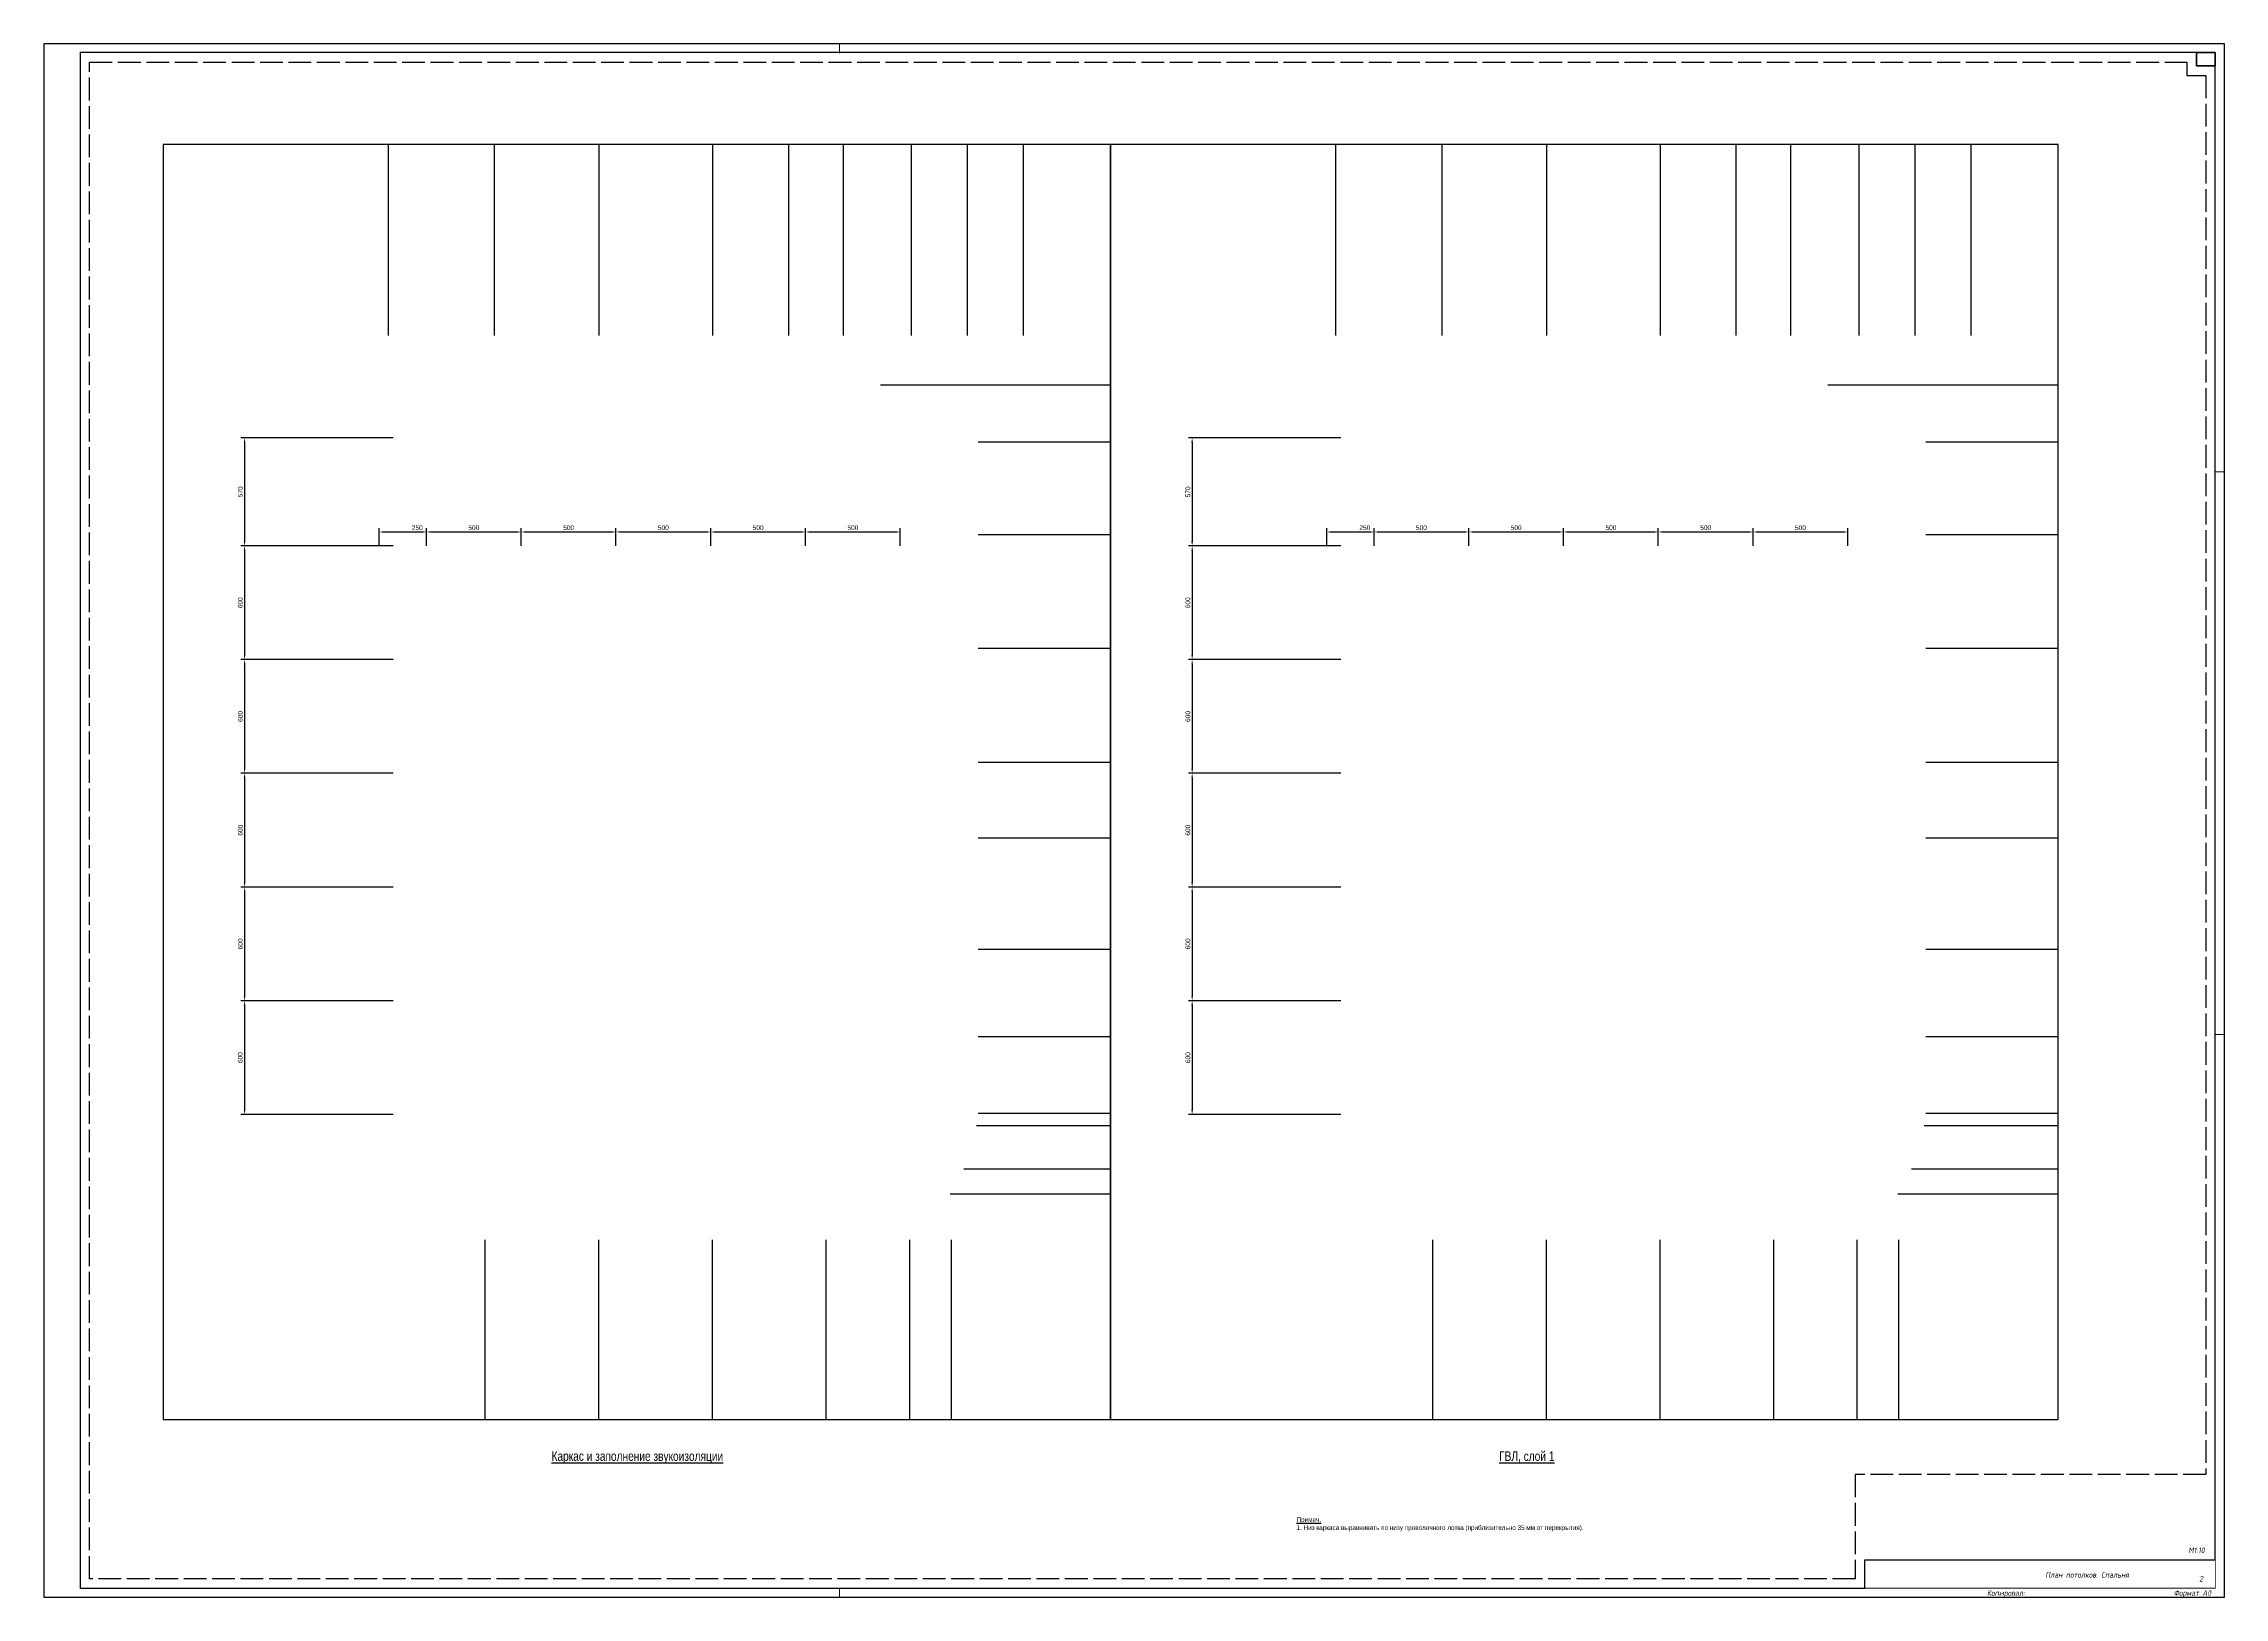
# Paper-space layout 'Лист2' of a CAD drawing. Header units: millimetres. Extents: x 1928 to 3079, y 197 to 1017.
# The model-space entities are those that its viewports show. They can reach past a viewport. Long polylines and large blocks are cut down to what shows.
import ezdxf

# ---------------------------------------------------------------- set-up
doc = ezdxf.new("R2010")
doc.units = ezdxf.units.MM
doc.header["$PDMODE"] = 34
doc.header["$PDSIZE"] = 25
doc.linetypes.add('ACAD_ISO02W100', pattern=[15, 12, -3])
doc.linetypes.add('ACAD_ISO10W100', pattern=[18.5, 12, -3, 0.5, -3])
doc.layers.get('Defpoints').update_dxf_attribs({"color": 254})
doc.layers.add('09 Размеры звукоизоляции потолка', color=7, linetype='Continuous')
doc.layers.add('stamp', color=7, linetype='Continuous')
doc.layers.add('100 noprint', color=1, linetype='Continuous', plot=False)
doc.layers.add('noprint', color=2, linetype='Continuous', plot=False)
doc.styles.get("Standard").update_dxf_attribs({"font": ''})
doc.styles.add('ГОСТ-ISOCPEUR', font='isocpeui.ttf', dxfattribs={"width": 0.8})
doc.styles.get('Standard').set_extended_font_data('Ubuntu')
doc.dimstyles.new('ISO-25', dxfattribs={"dimtxt": 2.5, "dimasz": 2.5, "dimexe": 1.25, "dimexo": 0.625, "dimtad": 1, "dimtxsty": 'Standard', "dimcen": 2.5, "dimadec": 0, "dimazin": 0, "dimtfac": 1, "dimtmove": 0, "dimatfit": 3, "dimfxl": 1, "dimarcsym": 0})

# ---------------------------------------------------------------- blocks, each defined once
blk = doc.blocks.new('*D54')
at = {"layer": '09 Размеры звукоизоляции потолка', "color": 0, "lineweight": -2, "transparency": 16777216}
for p, q in [((-31541.21, -16583.59), (-32345.02, -16583.59)), ((-32325.02, -16608.59), (-32325.02, -17128.59)), ((-31541.21, -17153.59), (-32345.02, -17153.59))]:
    blk.add_line(p, q, dxfattribs=at)
for points in [[(-32329.19, -16608.59), (-32320.86, -16608.59), (-32325.02, -16583.59)], [(-32329.19, -17128.59), (-32320.86, -17128.59), (-32325.02, -17153.59)]]:
    blk.add_solid(points, dxfattribs=at)
at = {"layer": 'Defpoints', "color": 0, "lineweight": -2, "transparency": 16777216}
for p in [(-31541.21, -16583.59), (-32325.02, -17153.59), (-31541.21, -17153.59)]:
    blk.add_point(p, dxfattribs=at)
at = {"layer": '09 Размеры звукоизоляции потолка', "color": 0, "transparency": 16777216, "insert": (-32347.52, -16868.59), "char_height": 25, "attachment_point": 5, "rotation": 90}
blk.add_mtext('570', dxfattribs=at)
blk = doc.blocks.new('*D55')
at = {"layer": '09 Размеры звукоизоляции потолка', "color": 0, "lineweight": -2, "transparency": 16777216}
for p, q in [((-31541.21, -17153.59), (-32345.02, -17153.59)), ((-32325.02, -17178.59), (-32325.02, -17728.59)), ((-31541.21, -17753.59), (-32345.02, -17753.59))]:
    blk.add_line(p, q, dxfattribs=at)
for points in [[(-32329.19, -17178.59), (-32320.86, -17178.59), (-32325.02, -17153.59)], [(-32329.19, -17728.59), (-32320.86, -17728.59), (-32325.02, -17753.59)]]:
    blk.add_solid(points, dxfattribs=at)
at = {"layer": 'Defpoints', "color": 0, "lineweight": -2, "transparency": 16777216}
for p in [(-31541.21, -17153.59), (-32325.02, -17753.59), (-31541.21, -17753.59)]:
    blk.add_point(p, dxfattribs=at)
at = {"layer": '09 Размеры звукоизоляции потолка', "color": 0, "transparency": 16777216, "insert": (-32347.52, -17453.59), "char_height": 25, "attachment_point": 5, "rotation": 90}
blk.add_mtext('600', dxfattribs=at)
blk = doc.blocks.new('*D56')
at = {"layer": '09 Размеры звукоизоляции потолка', "color": 0, "lineweight": -2, "transparency": 16777216}
for p, q in [((-31541.21, -17753.59), (-32345.02, -17753.59)), ((-32325.02, -17778.59), (-32325.02, -18328.59)), ((-31541.21, -18353.59), (-32345.02, -18353.59))]:
    blk.add_line(p, q, dxfattribs=at)
for points in [[(-32329.19, -17778.59), (-32320.86, -17778.59), (-32325.02, -17753.59)], [(-32329.19, -18328.59), (-32320.86, -18328.59), (-32325.02, -18353.59)]]:
    blk.add_solid(points, dxfattribs=at)
at = {"layer": 'Defpoints', "color": 0, "lineweight": -2, "transparency": 16777216}
for p in [(-31541.21, -17753.59), (-32325.02, -18353.59), (-31541.21, -18353.59)]:
    blk.add_point(p, dxfattribs=at)
at = {"layer": '09 Размеры звукоизоляции потолка', "color": 0, "transparency": 16777216, "insert": (-32347.52, -18053.59), "char_height": 25, "attachment_point": 5, "rotation": 90}
blk.add_mtext('600', dxfattribs=at)
blk = doc.blocks.new('*D57')
at = {"layer": '09 Размеры звукоизоляции потолка', "color": 0, "lineweight": -2, "transparency": 16777216}
for p, q in [((-31541.21, -18353.59), (-32345.02, -18353.59)), ((-32325.02, -18378.59), (-32325.02, -18928.59)), ((-31541.21, -18953.59), (-32345.02, -18953.59))]:
    blk.add_line(p, q, dxfattribs=at)
for points in [[(-32329.19, -18378.59), (-32320.86, -18378.59), (-32325.02, -18353.59)], [(-32329.19, -18928.59), (-32320.86, -18928.59), (-32325.02, -18953.59)]]:
    blk.add_solid(points, dxfattribs=at)
at = {"layer": 'Defpoints', "color": 0, "lineweight": -2, "transparency": 16777216}
for p in [(-31541.21, -18353.59), (-32325.02, -18953.59), (-31541.21, -18953.59)]:
    blk.add_point(p, dxfattribs=at)
at = {"layer": '09 Размеры звукоизоляции потолка', "color": 0, "transparency": 16777216, "insert": (-32347.52, -18653.59), "char_height": 25, "attachment_point": 5, "rotation": 90}
blk.add_mtext('600', dxfattribs=at)
blk = doc.blocks.new('*D58')
at = {"layer": '09 Размеры звукоизоляции потолка', "color": 0, "lineweight": -2, "transparency": 16777216}
for p, q in [((-31541.21, -18953.59), (-32345.02, -18953.59)), ((-32325.02, -18978.59), (-32325.02, -19528.59)), ((-31541.21, -19553.59), (-32345.02, -19553.59))]:
    blk.add_line(p, q, dxfattribs=at)
for points in [[(-32329.19, -18978.59), (-32320.86, -18978.59), (-32325.02, -18953.59)], [(-32329.19, -19528.59), (-32320.86, -19528.59), (-32325.02, -19553.59)]]:
    blk.add_solid(points, dxfattribs=at)
at = {"layer": 'Defpoints', "color": 0, "lineweight": -2, "transparency": 16777216}
for p in [(-31541.21, -18953.59), (-32325.02, -19553.59), (-31541.21, -19553.59)]:
    blk.add_point(p, dxfattribs=at)
at = {"layer": '09 Размеры звукоизоляции потолка', "color": 0, "transparency": 16777216, "insert": (-32347.52, -19253.59), "char_height": 25, "attachment_point": 5, "rotation": 90}
blk.add_mtext('600', dxfattribs=at)
blk = doc.blocks.new('*D59')
at = {"layer": '09 Размеры звукоизоляции потолка', "color": 0, "lineweight": -2, "transparency": 16777216}
for p, q in [((-31541.21, -19553.59), (-32345.02, -19553.59)), ((-32325.02, -19578.59), (-32325.02, -20128.59)), ((-31541.21, -20153.59), (-32345.02, -20153.59))]:
    blk.add_line(p, q, dxfattribs=at)
for points in [[(-32329.19, -19578.59), (-32320.86, -19578.59), (-32325.02, -19553.59)], [(-32329.19, -20128.59), (-32320.86, -20128.59), (-32325.02, -20153.59)]]:
    blk.add_solid(points, dxfattribs=at)
at = {"layer": 'Defpoints', "color": 0, "lineweight": -2, "transparency": 16777216}
for p in [(-31541.21, -19553.59), (-32325.02, -20153.59), (-31541.21, -20153.59)]:
    blk.add_point(p, dxfattribs=at)
at = {"layer": '09 Размеры звукоизоляции потолка', "color": 0, "transparency": 16777216, "insert": (-32347.52, -19853.59), "char_height": 25, "attachment_point": 5, "rotation": 90}
blk.add_mtext('600', dxfattribs=at)
blk = doc.blocks.new('*D143')
at = {"layer": '09 Размеры звукоизоляции потолка', "color": 0, "lineweight": -2, "transparency": 16777216}
for p, q in [((-31615.21, -17153.59), (-31615.21, -17060.21)), ((-31365.21, -17153.59), (-31365.21, -17060.21)), ((-31590.21, -17080.21), (-31390.21, -17080.21))]:
    blk.add_line(p, q, dxfattribs=at)
for points in [[(-31590.21, -17076.05), (-31590.21, -17084.38), (-31615.21, -17080.21)], [(-31390.21, -17076.05), (-31390.21, -17084.38), (-31365.21, -17080.21)]]:
    blk.add_solid(points, dxfattribs=at)
at = {"layer": 'Defpoints', "color": 0, "lineweight": -2, "transparency": 16777216}
for p in [(-31365.21, -17080.21), (-31615.21, -17153.59), (-31365.21, -17153.59)]:
    blk.add_point(p, dxfattribs=at)
at = {"layer": '09 Размеры звукоизоляции потолка', "color": 0, "transparency": 16777216, "insert": (-31413.78, -17057.71), "char_height": 25, "attachment_point": 5}
blk.add_mtext('250', dxfattribs=at)
blk = doc.blocks.new('*D144')
at = {"layer": '09 Размеры звукоизоляции потолка', "color": 0, "lineweight": -2, "transparency": 16777216}
for p, q in [((-31365.21, -17153.59), (-31365.21, -17060.21)), ((-30865.21, -17153.59), (-30865.21, -17060.21)), ((-31340.21, -17080.21), (-30890.21, -17080.21))]:
    blk.add_line(p, q, dxfattribs=at)
for points in [[(-31340.21, -17076.05), (-31340.21, -17084.38), (-31365.21, -17080.21)], [(-30890.21, -17076.05), (-30890.21, -17084.38), (-30865.21, -17080.21)]]:
    blk.add_solid(points, dxfattribs=at)
at = {"layer": 'Defpoints', "color": 0, "lineweight": -2, "transparency": 16777216}
for p in [(-30865.21, -17080.21), (-31365.21, -17153.59), (-30865.21, -17153.59)]:
    blk.add_point(p, dxfattribs=at)
at = {"layer": '09 Размеры звукоизоляции потолка', "color": 0, "transparency": 16777216, "insert": (-31115.21, -17057.71), "char_height": 25, "attachment_point": 5}
blk.add_mtext('500', dxfattribs=at)
blk = doc.blocks.new('*D145')
at = {"layer": '09 Размеры звукоизоляции потолка', "color": 0, "lineweight": -2, "transparency": 16777216}
for p, q in [((-30865.21, -17153.59), (-30865.21, -17060.21)), ((-30365.21, -17153.59), (-30365.21, -17060.21)), ((-30840.21, -17080.21), (-30390.21, -17080.21))]:
    blk.add_line(p, q, dxfattribs=at)
for points in [[(-30840.21, -17076.05), (-30840.21, -17084.38), (-30865.21, -17080.21)], [(-30390.21, -17076.05), (-30390.21, -17084.38), (-30365.21, -17080.21)]]:
    blk.add_solid(points, dxfattribs=at)
at = {"layer": 'Defpoints', "color": 0, "lineweight": -2, "transparency": 16777216}
for p in [(-30365.21, -17080.21), (-30865.21, -17153.59), (-30365.21, -17153.59)]:
    blk.add_point(p, dxfattribs=at)
at = {"layer": '09 Размеры звукоизоляции потолка', "color": 0, "transparency": 16777216, "insert": (-30615.21, -17057.71), "char_height": 25, "attachment_point": 5}
blk.add_mtext('500', dxfattribs=at)
blk = doc.blocks.new('*D146')
at = {"layer": '09 Размеры звукоизоляции потолка', "color": 0, "lineweight": -2, "transparency": 16777216}
for p, q in [((-30365.21, -17153.59), (-30365.21, -17060.21)), ((-29865.21, -17153.59), (-29865.21, -17060.21)), ((-30340.21, -17080.21), (-29890.21, -17080.21))]:
    blk.add_line(p, q, dxfattribs=at)
for points in [[(-30340.21, -17076.05), (-30340.21, -17084.38), (-30365.21, -17080.21)], [(-29890.21, -17076.05), (-29890.21, -17084.38), (-29865.21, -17080.21)]]:
    blk.add_solid(points, dxfattribs=at)
at = {"layer": 'Defpoints', "color": 0, "lineweight": -2, "transparency": 16777216}
for p in [(-29865.21, -17080.21), (-30365.21, -17153.59), (-29865.21, -17153.59)]:
    blk.add_point(p, dxfattribs=at)
at = {"layer": '09 Размеры звукоизоляции потолка', "color": 0, "transparency": 16777216, "insert": (-30115.21, -17057.71), "char_height": 25, "attachment_point": 5}
blk.add_mtext('500', dxfattribs=at)
blk = doc.blocks.new('*D147')
at = {"layer": '09 Размеры звукоизоляции потолка', "color": 0, "lineweight": -2, "transparency": 16777216}
for p, q in [((-29865.21, -17153.59), (-29865.21, -17060.21)), ((-29365.21, -17153.59), (-29365.21, -17060.21)), ((-29840.21, -17080.21), (-29390.21, -17080.21))]:
    blk.add_line(p, q, dxfattribs=at)
for points in [[(-29840.21, -17076.05), (-29840.21, -17084.38), (-29865.21, -17080.21)], [(-29390.21, -17076.05), (-29390.21, -17084.38), (-29365.21, -17080.21)]]:
    blk.add_solid(points, dxfattribs=at)
at = {"layer": 'Defpoints', "color": 0, "lineweight": -2, "transparency": 16777216}
for p in [(-29365.21, -17080.21), (-29865.21, -17153.59), (-29365.21, -17153.59)]:
    blk.add_point(p, dxfattribs=at)
at = {"layer": '09 Размеры звукоизоляции потолка', "color": 0, "transparency": 16777216, "insert": (-29615.21, -17057.71), "char_height": 25, "attachment_point": 5}
blk.add_mtext('500', dxfattribs=at)
blk = doc.blocks.new('*D148')
at = {"layer": '09 Размеры звукоизоляции потолка', "color": 0, "lineweight": -2, "transparency": 16777216}
for p, q in [((-29365.21, -17153.59), (-29365.21, -17060.21)), ((-28865.21, -17153.59), (-28865.21, -17060.21)), ((-29340.21, -17080.21), (-28890.21, -17080.21))]:
    blk.add_line(p, q, dxfattribs=at)
for points in [[(-29340.21, -17076.05), (-29340.21, -17084.38), (-29365.21, -17080.21)], [(-28890.21, -17076.05), (-28890.21, -17084.38), (-28865.21, -17080.21)]]:
    blk.add_solid(points, dxfattribs=at)
at = {"layer": 'Defpoints', "color": 0, "lineweight": -2, "transparency": 16777216}
for p in [(-28865.21, -17080.21), (-29365.21, -17153.59), (-28865.21, -17153.59)]:
    blk.add_point(p, dxfattribs=at)
at = {"layer": '09 Размеры звукоизоляции потолка', "color": 0, "transparency": 16777216, "insert": (-29115.21, -17057.71), "char_height": 25, "attachment_point": 5}
blk.add_mtext('500', dxfattribs=at)

msp = doc.modelspace()

# ---------------------------------------------------------------- linework, layer by layer
at = {"layer": '100 noprint', "color": 1, "linetype": 'ACAD_ISO10W100', "lineweight": -2, "ltscale": 100, "flags": 128}
for points in [[(-31566.439, -16044.086), (-31566.439, -3199.144, 1), (-42979.916, -3199.144)], [(-31006.439, -16044.086), (-31006.439, -3199.144, 1), (-42419.916, -3199.144)], [(-30454.042, -16044.086), (-30454.042, -3199.144, 1), (-41867.52, -3199.144)], [(-29854.042, -16044.086), (-29854.042, -3199.144, 1), (-41267.52, -3199.144)], [(-29454.042, -16044.086), (-29454.042, -3199.144, 1), (-40867.52, -3199.144)], [(-29165.208, -16044.086), (-29165.208, -3199.144, 1), (-40578.685, -3199.144)], [(-28805.208, -16044.086), (-28805.208, -3199.144, 1), (-40218.685, -3199.144)], [(-28509.708, -16044.086), (-28509.708, -3199.144, 1), (-39923.185, -3199.144)], [(-28215.208, -16044.086), (-28215.208, -3199.144, 1), (-39628.685, -3199.144)]]:
    msp.add_lwpolyline(points, format="xyb", dxfattribs=at)
for points in [[(-28970.208, -16304.086), (-25306.257, -16304.086), (-25306.257, -23221.677)], [(-28453.708, -16604.086), (-25006.257, -16604.086), (-25006.257, -23248.677)], [(-28453.708, -17094.086), (-24516.257, -17094.086), (-24516.257, -23248.677)], [(-28453.708, -17694.086), (-23916.257, -17694.086), (-23916.257, -23248.677)], [(-28453.708, -18294.086), (-23316.257, -18294.086), (-23316.257, -23248.677)], [(-28453.708, -18694.086), (-22916.257, -18694.086), (-22916.257, -23248.677)], [(-28453.708, -19282.086), (-22328.257, -19282.086), (-22328.257, -23248.677)], [(-28453.708, -19742.086), (-21868.257, -19742.086), (-21868.257, -23248.677)], [(-28453.708, -20147.272), (-21463.071, -20147.272), (-21463.071, -23248.677)], [(-28462.413, -20211.515), (-21398.828, -20211.515), (-21398.828, -23308.568)], [(-28529.593, -20439.893), (-21170.45, -20439.893), (-21170.45, -23421.097)], [(-28601.708, -20572.211), (-21038.132, -20572.211), (-21038.132, -23733.161)]]:
    msp.add_lwpolyline(points, dxfattribs=at)
at = {"layer": '100 noprint', "color": 1, "linetype": 'ACAD_ISO10W100', "lineweight": -2, "ltscale": 100}
for points in [[(-28597.208, -20814.086), (-28597.208, -26834.201, -1), (-45186.685, -26834.201)], [(-28817.208, -20814.086), (-28817.208, -26834.201, -1), (-44966.685, -26834.201)], [(-29257.208, -20814.086), (-29257.208, -26834.201, -1), (-44526.685, -26834.201)], [(-29857.208, -20814.086), (-29857.208, -26834.201, -1), (-43926.685, -26834.201)], [(-30457.208, -20814.086), (-30457.208, -26834.201, -1), (-43326.685, -26834.201)], [(-31057.208, -20814.086), (-31057.208, -26834.201, -1), (-42726.685, -26834.201)]]:
    msp.add_lwpolyline(points, format="xyb", dxfattribs=at)

# ---------------------------------------------------------------- dimensions: what is measured, and where the dimension line sits
at = {"layer": '09 Размеры звукоизоляции потолка'}
for base, p1, p2, picture, middle in [((-32325.024, -17153.586), (-31541.208, -16583.586), (-31541.208, -17153.586), '*D54', (-32347.524, -16868.586)), ((-32325.024, -17753.586), (-31541.208, -17153.586), (-31541.208, -17753.586), '*D55', (-32347.524, -17453.586)), ((-32325.024, -18353.586), (-31541.208, -17753.586), (-31541.208, -18353.586), '*D56', (-32347.524, -18053.586)), ((-32325.024, -18953.586), (-31541.208, -18353.586), (-31541.208, -18953.586), '*D57', (-32347.524, -18653.586)), ((-32325.024, -19553.586), (-31541.208, -18953.586), (-31541.208, -19553.586), '*D58', (-32347.524, -19253.586)), ((-32325.024, -20153.586), (-31541.208, -19553.586), (-31541.208, -20153.586), '*D59', (-32347.524, -19853.586))]:
    dim = msp.add_linear_dim(base=base, p1=p1, p2=p2, angle=90, dimstyle='ISO-25', override={"dimtxt": 25, "dimasz": 25, "dimexe": 20, "dimexo": 0, "dimgap": 10, "dimdec": 0}, dxfattribs=at)
    dim.commit()
    dim.dimension.update_dxf_attribs({"geometry": picture, "text_midpoint": middle})
dim = msp.add_linear_dim(base=(-31365.208, -17080.214), p1=(-31615.208, -17153.586), p2=(-31365.208, -17153.586), dimstyle='ISO-25', override={"dimtxt": 25, "dimasz": 25, "dimexe": 20, "dimexo": 0, "dimgap": 10, "dimdec": 0}, dxfattribs=at)
dim.commit()
dim.dimension.update_dxf_attribs({"geometry": '*D143', "text_midpoint": (-31413.777, -17080.214), "dimtype": 160})
for base, p1, p2, picture, middle in [((-30865.208, -17080.214), (-31365.208, -17153.586), (-30865.208, -17153.586), '*D144', (-31115.208, -17057.714)), ((-30365.208, -17080.214), (-30865.208, -17153.586), (-30365.208, -17153.586), '*D145', (-30615.208, -17057.714)), ((-29865.208, -17080.214), (-30365.208, -17153.586), (-29865.208, -17153.586), '*D146', (-30115.208, -17057.714)), ((-29365.208, -17080.214), (-29865.208, -17153.586), (-29365.208, -17153.586), '*D147', (-29615.208, -17057.714)), ((-28865.208, -17080.214), (-29365.208, -17153.586), (-28865.208, -17153.586), '*D148', (-29115.208, -17057.714))]:
    dim = msp.add_linear_dim(base=base, p1=p1, p2=p2, dimstyle='ISO-25', override={"dimtxt": 25, "dimasz": 25, "dimexe": 20, "dimexo": 0, "dimgap": 10, "dimdec": 0}, dxfattribs=at)
    dim.commit()
    dim.dimension.update_dxf_attribs({"geometry": picture, "text_midpoint": middle})

psp = doc.layouts.new('Лист2')

# ---------------------------------------------------------------- linework, layer by layer
at = {"const_width": 0.48}
psp.add_lwpolyline([(1947.1, 202), (3073.8, 202), (3073.8, 1012.2), (1947.1, 1012.2)], close=True, dxfattribs=at)
at = {"lineweight": 50}
psp.add_lwpolyline([(3063.8, 1005.2), (3073.8, 1005.2), (3073.8, 1012.2), (3063.8, 1012.2)], close=True, dxfattribs=at)
at = {"layer": '100 noprint', "lineweight": -2}
for points in [[(1990.9, 963.8), (1990.9, 291.1), (2490.9, 291.1), (2490.9, 963.8)], [(2490.9, 963.8), (2490.9, 291.1), (2990.9, 291.1), (2990.9, 963.8)]]:
    psp.add_lwpolyline(points, close=True, dxfattribs=at)
at = {"layer": 'noprint'}
for p, q in [((3078.6, 1016.9), (1927.9, 1016.9)), ((1927.9, 1016.9), (1927.9, 197.2)), ((3078.6, 197.2), (3078.6, 1016.9)), ((1927.9, 197.2), (3078.6, 197.2))]:
    psp.add_line(p, q, dxfattribs=at)
at = {"layer": 'noprint', "linetype": 'ACAD_ISO02W100'}
psp.add_lwpolyline([(1952.1, 1007.2), (3058.8, 1007.2), (3058.8, 1000.2), (3068.8, 1000.2), (3068.8, 262), (2883.8, 262), (2883.8, 207), (1952.1, 207)], close=True, dxfattribs=at)
at = {"layer": 'stamp', "lineweight": 0}
for p, q in [((2347.9, 1012), (2347.9, 1016.9)), ((3078.6, 791), (3073.6, 791)), ((3078.6, 494.1), (3073.6, 494.1)), ((2347.9, 197.2), (2347.9, 202.2))]:
    psp.add_line(p, q, dxfattribs=at)
at = {"layer": 'stamp'}
psp.add_lwpolyline([(1947.1, 202), (2888.8, 202), (2888.8, 217), (3073.8, 217), (3073.8, 1012.2), (1947.1, 1012.2)], close=True, dxfattribs=at)

# ---------------------------------------------------------------- texts
at = {"width": 153.643, "attachment_point": 1, "style": 'ГОСТ-ISOCPEUR'}
for s, insert, char_height in [('{\\fUbuntu|b0|i0|c204|p34;\\LКаркас и заполнение звукоизоляции}', (2195.9, 274.2), 5), ('{\\fUbuntu|b0|i0|c204|p34;\\LГВЛ, слой 1}', (2695.9, 274.2), 5), ('{\\fUbuntu|b0|i0|c204|p34;\\LПримеч\\fUbuntu|b0|i0|c0|p34;.\\P\\l1. \\fUbuntu|b0|i0|c204|p34;Низ каркаса выравнивать по низу проволочного лотка (приблизительно 35 мм от перекрытия).}', (2589, 239.4), 2.5)]:
    psp.add_mtext(s, dxfattribs=dict(at, insert=insert, char_height=char_height))
at = {"layer": 'stamp', "lineweight": 35, "style": 'ГОСТ-ISOCPEUR', "width": 0.8}
for s, p in [('Копировал:', (2953.3, 198)), ('Формат А0', (3051.8, 198))]:
    psp.add_text(s, height=3, dxfattribs=at).set_placement(p)
at = {"layer": 'stamp', "ltscale": 100, "char_height": 3, "attachment_point": 4, "style": 'ГОСТ-ISOCPEUR'}
for s, insert, width in [('{\\pxqc;М1:10}', (3053.8, 222), 20), ('\\pxqc;2', (3058.8, 207), 15.007)]:
    psp.add_mtext(s, dxfattribs=dict(at, insert=insert, width=width))
at = {"layer": 'stamp', "lineweight": 35, "insert": (3006.1, 209.1), "char_height": 3, "width": 105.264, "attachment_point": 5, "style": 'ГОСТ-ISOCPEUR'}
psp.add_mtext('{План потолков. Спальня}', dxfattribs=at)

# ---------------------------------------------------------------- viewports
at = {"layer": '100 noprint', "lineweight": -2, "view_target_point": (-28518.55, -13863.441)}
vp = psp.add_viewport(center=(2240.9, 627.5), size=(500, 672.7), view_center_point=(-1736.595, -4534.69), view_height=6727.0111, dxfattribs=at)
vp.dxf.flags = 0x10000  # cut along an outline
vp.dxf.clipping_boundary_handle = psp.add_lwpolyline([(1990.9, 963.8), (1990.9, 291.1), (2490.9, 291.1), (2490.9, 963.8)], format="xyb", close=True, dxfattribs={"invisible": 1}).dxf.handle
vp = psp.add_viewport(center=(2740.9, 627.5), size=(500, 672.7), view_center_point=(-1736.595, -4534.69), view_height=6727.0111, status=3, dxfattribs=at)
vp.dxf.flags = 0x10000  # cut along an outline
vp.dxf.clipping_boundary_handle = psp.add_lwpolyline([(2490.9, 963.8), (2490.9, 291.1), (2990.9, 291.1), (2990.9, 963.8)], format="xyb", close=True, dxfattribs={"invisible": 1}).dxf.handle
at = {"layer": 'stamp'}
vp = psp.add_viewport(center=(2510.4, 607.1), size=(1126.7, 810.163), view_center_point=(302.979, 216.067), view_height=438.22399, status=4, dxfattribs=at)
vp.dxf.flags = 0x10000  # cut along an outline
vp.dxf.clipping_boundary_handle = psp.add_lwpolyline([(1947.1, 202), (2888.8, 202), (2888.8, 217), (3073.8, 217), (3073.8, 1012.2), (1947.1, 1012.2)], format="xyb", close=True, dxfattribs={"invisible": 1}).dxf.handle

doc.saveas('drawing.dxf')
